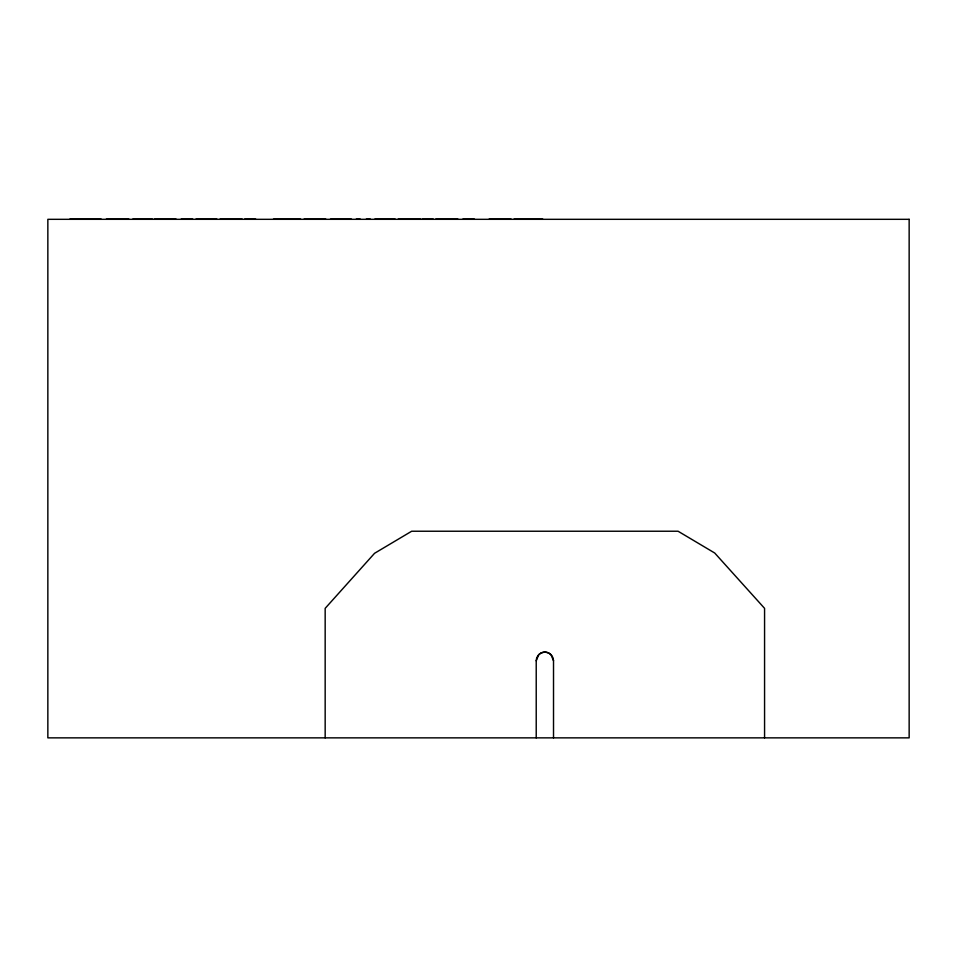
<?xml version="1.0" encoding="UTF-8"?>
<svg xmlns="http://www.w3.org/2000/svg" width="957" height="957" viewBox="0 0 957 957"><rect width="100%" height="100%" fill="white"/><g stroke="black" fill="none" stroke-linecap="round" stroke-linejoin="round"><path stroke-width="1.44" d="M536.219 737.859L536.219 660.773L538.755 654.648A8.769 8.685 -90 0 1 550.993 654.648L553.517 660.773L553.517 737.859M69.825 219.141L101.215 219.141M106.311 219.141L128.896 219.141M132.736 219.141L152.522 219.141M154.304 219.141L176.112 219.141M181.148 219.141L192.764 219.141M195.934 219.141L216.952 219.141M220.002 219.141L242.253 219.141M244.597 219.141L255.698 219.141M273.463 219.141L300.665 219.141M304.027 219.141L325.823 219.141M330.44 219.141L351.458 219.141M356.255 219.141L360.275 219.141M366.292 219.141L370.371 219.141M374.809 219.141L395.241 219.141M398.148 219.141L420.721 219.141M422.216 219.141L433.318 219.141M435.71 219.141L457.96 219.141M462.841 219.141L474.457 219.141M489.099 219.141L511.17 219.141M513.993 219.141L542.751 219.141M764.571 737.859L764.571 608.353L714.712 553.014L678.07 531.231L411.677 531.231L374.57 553.29L325.165 608.353L325.165 737.859M536.219 660.773A8.649 8.649 0 0 1 544.868 652.124A8.649 8.649 0 0 1 553.517 660.773M909.15 219.32L47.85 219.32L47.85 737.859L909.15 737.859L909.15 219.32"/></g></svg>
